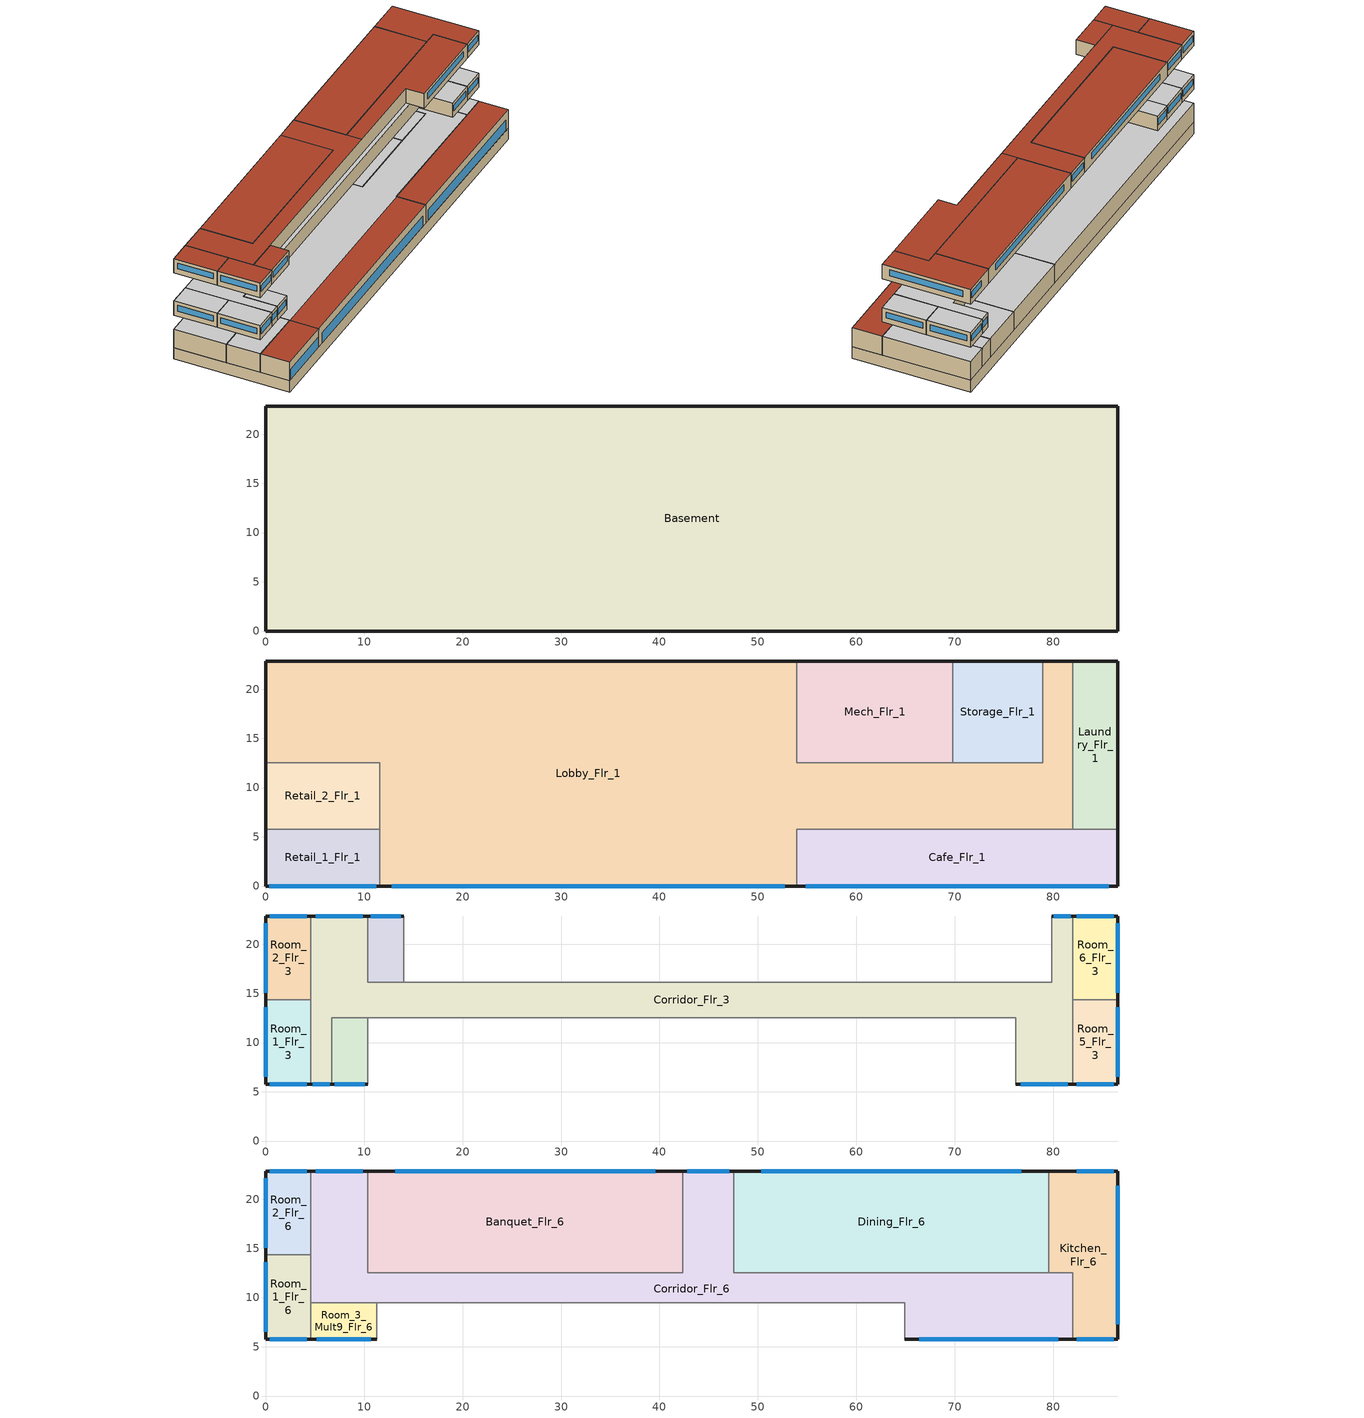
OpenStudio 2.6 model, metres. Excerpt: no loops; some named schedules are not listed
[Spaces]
Basement
 floor ground: 86.56,22.86 86.56,0 0,0 0,22.86 z-2.44
 wall ground: 0,22.86 0,0 86.56,0 86.56,22.86 0,22.86 z-2.44:0
Lobby_Flr_1
 floor to Basement: 53.95,22.86 53.95,0 11.58,0 11.58,12.5 0,12.5 0,22.86 z0; 81.99,22.86 81.99,5.79 53.95,5.79 53.95,12.5 78.94,12.5 78.94,22.86 z0
 wall outside: 53.95,22.86 0,22.86 0,12.5 / 11.58,0 53.95,0 / 81.99,22.86 78.94,22.86 z0:3.96
 wall to Retail_1_Flr_1: 11.58,5.79 11.58,0 z0:3.96
 wall to Laundry_Flr_1: 81.99,5.79 81.99,22.86 z0:3.96
 wall to Storage_Flr_1: 78.94,22.86 78.94,12.5 69.8,12.5 z0:3.96
 wall to Cafe_Flr_1: 53.95,0 53.95,5.79 81.99,5.79 z0:3.96
 wall to Retail_2_Flr_1: 0,12.5 11.58,12.5 11.58,5.79 z0:3.96
 wall to Mech_Flr_1: 69.8,12.5 53.95,12.5 53.95,22.86 z0:3.96
 window: 12.79,0 52.74,0 z0.15:2.29
 ceiling adiabatic (BTAP-Int-Wall): 81.99,5.79 81.99,22.86 78.94,22.86 78.94,12.5 53.95,12.5 53.95,22.86 0,22.86 0,12.5 11.58,12.5 11.58,5.79 z3.96
 roof outside: 53.95,0 53.95,5.79 11.58,5.79 11.58,0 z3.96
Retail_1_Flr_1
 floor to Basement: 11.58,5.79 11.58,0 0,0 0,5.79 z0
 wall outside: 0,5.79 0,0 11.58,0 z0:3.96
 wall to Retail_2_Flr_1: 11.58,5.79 0,5.79 z0:3.96
 window: 0.33,0 11.25,0 z0.15:2.29
 roof outside: 11.58,0 11.58,5.79 0,5.79 0,0 z3.96
Retail_2_Flr_1
 floor to Basement: 11.58,12.5 11.58,5.79 0,5.79 0,12.5 z0
 wall outside: 0,12.5 0,5.79 z0:3.96
 ceiling adiabatic (BTAP-Int-Wall): 11.58,5.79 11.58,12.5 0,12.5 0,5.79 z3.96
Laundry_Flr_1
 floor to Basement: 86.56,22.86 86.56,5.79 81.99,5.79 81.99,22.86 z0
 wall outside: 86.56,5.79 86.56,22.86 81.99,22.86 z0:3.96
 wall to Cafe_Flr_1: 81.99,5.79 86.56,5.79 z0:3.96
 ceiling adiabatic (BTAP-Int-Wall): 86.56,5.79 86.56,22.86 81.99,22.86 81.99,5.79 z3.96
Storage_Flr_1
 floor to Basement: 78.94,22.86 78.94,12.5 69.8,12.5 69.8,22.86 z0
 wall outside: 78.94,22.86 69.8,22.86 z0:3.96
 wall to Mech_Flr_1: 69.8,22.86 69.8,12.5 z0:3.96
 ceiling adiabatic (BTAP-Int-Wall): 78.94,12.5 78.94,22.86 69.8,22.86 69.8,12.5 z3.96
Mech_Flr_1
 floor to Basement: 69.8,22.86 69.8,12.5 53.95,12.5 53.95,22.86 z0
 wall outside: 69.8,22.86 53.95,22.86 z0:3.96
 ceiling adiabatic (BTAP-Int-Wall): 69.8,12.5 69.8,22.86 53.95,22.86 53.95,12.5 z3.96
Cafe_Flr_1
 floor to Basement: 86.56,5.79 86.56,0 53.95,0 53.95,5.79 z0
 wall outside: 53.95,0 86.56,0 86.56,5.79 z0:3.96
 window: 54.88,0 85.63,0 z0.15:2.29
 roof outside: 86.56,0 86.56,5.79 53.95,5.79 53.95,0 z3.96
Room_6_Flr_3
 floor adiabatic (BTAP-Int-Wall): 86.56,22.86 86.56,14.33 81.99,14.33 81.99,22.86 z7.01
 wall outside: 86.56,14.33 86.56,22.86 81.99,22.86 z7.01:10.06
 wall to Corridor_Flr_3: 81.99,22.86 81.99,14.33 z7.01:10.06
 wall to Room_5_Flr_3: 81.99,14.33 86.56,14.33 z7.01:10.06
 window: 86.16,22.86 82.39,22.86 / 86.56,15.07 86.56,22.11 z8.11:9.33
 ceiling adiabatic (BTAP-Int-Wall): 86.56,14.33 86.56,22.86 81.99,22.86 81.99,14.33 z10.06
Room_1_Flr_3
 floor adiabatic (BTAP-Int-Wall): 4.57,14.33 4.57,5.79 0,5.79 0,14.33 z7.01
 wall outside: 0,14.33 0,5.79 4.57,5.79 z7.01:10.06
 wall to Corridor_Flr_3: 4.57,5.79 4.57,14.33 z7.01:10.06
 wall to Room_2_Flr_3: 4.57,14.33 0,14.33 z7.01:10.06
 window: 0,13.58 0,6.54 / 0.4,5.79 4.17,5.79 z8.11:9.33
 ceiling adiabatic (BTAP-Int-Wall): 4.57,5.79 4.57,14.33 0,14.33 0,5.79 z10.06
Corridor_Flr_3
 floor adiabatic (BTAP-Int-Wall): 76.2,16.15 76.2,12.5 10.36,12.5 10.36,16.15 z7.01; 81.99,22.86 81.99,5.79 76.2,5.79 76.2,16.15 79.86,16.15 79.86,22.86 z7.01; 10.36,22.86 10.36,12.5 6.71,12.5 6.71,5.79 4.57,5.79 4.57,22.86 z7.01
 wall outside: 81.99,22.86 79.86,22.86 / 4.57,5.79 6.71,5.79 / 10.36,22.86 4.57,22.86 / 76.2,5.79 81.99,5.79 z7.01:10.06
 wall adiabatic (BTAP-Int-Wall): 79.86,22.86 79.86,16.15 14.02,16.15 10.36,16.15 10.36,22.86 / 6.71,5.79 6.71,12.5 10.36,12.5 76.2,12.5 76.2,5.79 z7.01:10.06
 wall to Room_2_Flr_3: 4.57,22.86 4.57,14.33 z7.01:10.06
 wall to Room_5_Flr_3: 81.99,5.79 81.99,14.33 z7.01:10.06
 window: 81.81,22.86 80.04,22.86 / 9.86,22.86 5.08,22.86 / 76.71,5.79 81.48,5.79 / 4.76,5.79 6.52,5.79 z8.11:9.33
 ceiling adiabatic (BTAP-Int-Wall): 81.99,5.79 81.99,22.86 79.86,22.86 79.86,16.15 76.2,16.15 76.2,5.79 z10.06; 6.71,5.79 6.71,12.5 10.36,12.5 10.36,22.86 4.57,22.86 4.57,5.79 z10.06; 76.2,12.5 76.2,16.15 10.36,16.15 10.36,12.5 z10.06
Room_2_Flr_3
 floor adiabatic (BTAP-Int-Wall): 4.57,22.86 4.57,14.33 0,14.33 0,22.86 z7.01
 wall outside: 4.57,22.86 0,22.86 0,14.33 z7.01:10.06
 window: 0,22.11 0,15.07 / 4.17,22.86 0.4,22.86 z8.11:9.33
 ceiling adiabatic (BTAP-Int-Wall): 4.57,14.33 4.57,22.86 0,22.86 0,14.33 z10.06
Room_4_Mult19_Flr_3
 floor adiabatic (BTAP-Int-Wall): 14.02,22.86 14.02,16.15 10.36,16.15 10.36,22.86 z7.01
 wall outside: 14.02,22.86 10.36,22.86 z7.01:10.06
 wall adiabatic (BTAP-Int-Wall): 10.36,22.86 10.36,16.15 14.02,16.15 14.02,22.86 z7.01:10.06
 window: 13.7,22.86 10.68,22.86 z8.11:9.33
 ceiling adiabatic (BTAP-Int-Wall): 14.02,16.15 14.02,22.86 10.36,22.86 10.36,16.15 z10.06
Room_5_Flr_3
 floor adiabatic (BTAP-Int-Wall): 86.56,14.33 86.56,5.79 81.99,5.79 81.99,14.33 z7.01
 wall outside: 81.99,5.79 86.56,5.79 86.56,14.33 z7.01:10.06
 window: 86.56,6.54 86.56,13.58 / 82.39,5.79 86.16,5.79 z8.11:9.33
 ceiling adiabatic (BTAP-Int-Wall): 86.56,5.79 86.56,14.33 81.99,14.33 81.99,5.79 z10.06
Room_3_Mult19_Flr_3
 floor adiabatic (BTAP-Int-Wall): 10.36,12.5 10.36,5.79 6.71,5.79 6.71,12.5 z7.01
 wall outside: 6.71,5.79 10.36,5.79 z7.01:10.06
 wall adiabatic (BTAP-Int-Wall): 10.36,5.79 10.36,12.5 6.71,12.5 6.71,5.79 z7.01:10.06
 window: 7.03,5.79 10.04,5.79 z8.11:9.33
 ceiling adiabatic (BTAP-Int-Wall): 10.36,5.79 10.36,12.5 6.71,12.5 6.71,5.79 z10.06
Room_2_Flr_6
 floor adiabatic (BTAP-Int-Wall): 4.57,22.86 4.57,14.33 0,14.33 0,22.86 z16.15
 wall outside: 4.57,22.86 0,22.86 0,14.33 z16.15:19.2
 wall to Room_1_Flr_6: 0,14.33 4.57,14.33 z16.15:19.2
 wall to Corridor_Flr_6: 4.57,14.33 4.57,22.86 z16.15:19.2
 window: 0,22.11 0,15.07 / 4.17,22.86 0.4,22.86 z17.26:18.48
 roof outside: 4.57,14.33 4.57,22.86 0,22.86 0,14.33 z19.2
Banquet_Flr_6
 floor adiabatic (BTAP-Int-Wall): 42.37,22.86 42.37,12.5 10.36,12.5 10.36,22.86 z16.15
 wall outside: 42.37,22.86 10.36,22.86 z16.15:19.2
 wall to Corridor_Flr_6: 10.36,22.86 10.36,12.5 42.37,12.5 42.37,22.86 z16.15:19.2
 window: 39.57,22.86 13.16,22.86 z17.26:18.48
 roof outside: 42.37,12.5 42.37,22.86 10.36,22.86 10.36,12.5 z19.2
Corridor_Flr_6
 floor adiabatic (BTAP-Int-Wall): 47.55,22.86 47.55,12.5 81.99,12.5 81.99,5.79 64.92,5.79 64.92,9.45 4.57,9.45 4.57,22.86 10.36,22.86 10.36,12.5 42.37,12.5 42.37,22.86 z16.15
 wall outside: 64.92,5.79 81.99,5.79 / 47.55,22.86 42.37,22.86 / 10.36,22.86 4.57,22.86 z16.15:19.2
 wall to Room_1_Flr_6: 4.57,14.33 4.57,9.45 z16.15:19.2
 wall to Kitchen_Flr_6: 81.99,5.79 81.99,12.5 79.55,12.5 z16.15:19.2
 wall to Dining_Flr_6: 79.55,12.5 47.55,12.5 47.55,22.86 z16.15:19.2
 wall adiabatic (BTAP-Int-Wall): 4.57,9.45 11.28,9.45 64.92,9.45 64.92,5.79 z16.15:19.2
 window: 66.42,5.79 80.5,5.79 / 47.09,22.86 42.82,22.86 / 9.86,22.86 5.08,22.86 z17.26:18.48
 roof outside: 81.99,5.79 81.99,12.5 47.55,12.5 47.55,9.45 64.92,9.45 64.92,5.79 z19.2; 47.55,9.45 47.55,22.86 42.37,22.86 42.37,12.5 10.36,12.5 10.36,22.86 4.57,22.86 4.57,9.45 z19.2
Room_3_Mult9_Flr_6
 floor adiabatic (BTAP-Int-Wall): 11.28,9.45 11.28,5.79 4.57,5.79 4.57,9.45 z16.15
 wall outside: 4.57,5.79 11.28,5.79 z16.15:19.2
 wall adiabatic (BTAP-Int-Wall): 11.28,5.79 11.28,9.45 4.57,9.45 4.57,5.79 z16.15:19.2
 window: 5.16,5.79 10.69,5.79 z17.26:18.48
 roof outside: 11.28,5.79 11.28,9.45 4.57,9.45 4.57,5.79 z19.2
Dining_Flr_6
 floor adiabatic (BTAP-Int-Wall): 79.55,22.86 79.55,12.5 47.55,12.5 47.55,22.86 z16.15
 wall outside: 79.55,22.86 47.55,22.86 z16.15:19.2
 wall to Kitchen_Flr_6: 79.55,12.5 79.55,22.86 z16.15:19.2
 window: 76.75,22.86 50.35,22.86 z17.26:18.48
 roof outside: 79.55,12.5 79.55,22.86 47.55,22.86 47.55,12.5 z19.2
Room_1_Flr_6
 floor adiabatic (BTAP-Int-Wall): 4.57,14.33 4.57,5.79 0,5.79 0,14.33 z16.15
 wall outside: 0,14.33 0,5.79 4.57,5.79 z16.15:19.2
 wall adiabatic (BTAP-Int-Wall): 4.57,5.79 4.57,9.45 z16.15:19.2
 window: 0,13.58 0,6.54 / 0.4,5.79 4.17,5.79 z17.26:18.48
 roof outside: 4.57,5.79 4.57,14.33 0,14.33 0,5.79 z19.2
Kitchen_Flr_6
 floor adiabatic (BTAP-Int-Wall): 86.56,22.86 86.56,5.79 81.99,5.79 81.99,12.5 79.55,12.5 79.55,22.86 z16.15
 wall outside: 81.99,5.79 86.56,5.79 86.56,22.86 79.55,22.86 z16.15:19.2
 window: 86.56,7.29 86.56,21.37 / 82.39,5.79 86.16,5.79 / 86.16,22.86 82.39,22.86 z17.26:18.48
 roof outside: 86.56,5.79 86.56,22.86 79.55,22.86 79.55,12.5 81.99,12.5 81.99,5.79 z19.2
[Site]
Vancouver Intl AP_BC_CAN: Latitude {deg}=49.195; Longitude {deg}=-123.184; Time Zone {hr}=-8; Elevation {m}=4.3; Terrain=City
[Building]
LargeHotel-CAN_BC_Vancouver.Intl.AP.718920_CWEC2016.epw created: 2018-09-18 17:19:42 +0000: North Axis {deg}=0; Default Construction Set=BTAP-Mass at hdd = 2800.0; Standards Number of Stories=7; Standards Number of Above Ground Stories=6; Standards Building Type=LargeHotel
[Site:WaterMainsTemperature]
Calculation Method=Correlation; Annual Average Outdoor Air Temperature {C}=10.4083; Maximum Difference In Monthly Average Outdoor Air Temperatures {deltaC}=14.1
[Site:GroundTemperature:BuildingSurface]
19.527, 19.502, 19.536, 19.598, 20.002, 21.64, 22.225, 22.375, 21.449, 20.121, 19.802, 19.633
[ClimateZones]
Climate Zone Institution Name 2=CEC; Climate Zone Document Name 2=California Climate Zone Descriptions; Climate Zone Document Year 2=1995
[SizingPeriod:DesignDay] Barometric Pressure {Pa}=101273; Sky Clearness=0; Rain Indicator=0; Snow Indicator=0; Day of Month=21; Daylight Saving Time Indicator=0; Humidity Indicating Type=Wetbulb; Dry-Bulb Temperature Range Modifier Type=DefaultMultipliers
Name | Maximum Dry-Bulb Temperature {C} | Daily Dry-Bulb Temperature Range {deltaC} | Humidity Indicating Conditions at Maximum Dry-Bulb | Wind Speed {m/s} | Wind Direction {deg} | Month | Day Type | Solar Model Indicator | ASHRAE Taub | ASHRAE Taud
Vancouver Intl AP Ann Clg .4% Condns DB=>MWB | 25.1 | 7.6 | 18.5 | 3.7 | 300 | 7 | SummerDesignDay | ASHRAETau | 0.359 | 2.485
Vancouver Intl AP Ann Htg 99.6% Condns DB | -6.1 | 0 | -6.1 | 3 | 100 | 12 | WinterDesignDay | ASHRAEClearSky
[Material:NoMass] Roughness=Smooth; Thermal Absorptance=0.9; Solar Absorptance=0.7
Name | Thermal Resistance {m2-K/W} | Visible Absorptance
Typical Carpet Pad; Typical Carpet Pad 1 | 0.21648 | 0.8
Typical Insulation 1 | 4.14482 | 0.7
Typical Insulation 2 | 2.90366 | 0.7
Typical Insulation 3 | 4.40527 | 0.7
Typical Carpet Pad 2 | 1.25503 | 0.8
Typical Carpet Pad 3; Typical Carpet Pad 4 | 1.69459 | 0.8
Typical Insulation 4 | 0.416649 | 0.7
Typical Insulation 5 | 0.416667 | 0.7
[Material]
Name | Roughness | Thickness {m} | Conductivity {W/m-K} | Density {kg/m3} | Specific Heat {J/kg-K} | Thermal Absorptance | Solar Absorptance | Visible Absorptance
G05 25mm wood | MediumSmooth | 0.0254 | 0.15 | 608 | 1630 | 0.9 | 0.5 | 0.5
100mm Normalweight concrete floor 1 | MediumSmooth | 0.1016 | 2.31 | 2322 | 832
G01 13mm gypsum board 1 | Smooth | 0.0127 | 0.16 | 800 | 1090 | 0.9 | 0.7 | 0.5
4 in. Normalweight Concrete Floor 1 | MediumRough | 0.1016 | 2.31 | 2322 | 832 | 0.9 | 0.7 | 0.7
1IN Stucco 1 | Smooth | 0.0253 | 0.6918 | 1858 | 837 | 0.9 | 0.7 | 0.92
8IN CONCRETE HW RefBldg 1 | Rough | 0.2032 | 1.311 | 2240 | 836.8 | 0.9 | 0.7 | 0.7
1/2IN Gypsum 1 | Smooth | 0.0127 | 0.16 | 784.9 | 830 | 0.9 | 0.4 | 0.4
Metal Roof Surface 1; F08 Metal surface 1 | Smooth | 0.0008 | 45.28 | 7824 | 500 | 0.9 | 0.7 | 0.7
6 in. Normalweight Concrete Floor 1; 6 in. Normalweight Concrete Floor 2; 6 in. Normalweight Concrete Floor 3 | MediumRough | 0.1524 | 2.31 | 2322 | 832 | 0.9 | 0.7 | 0.7
[Construction]
BTAP-Int-Partition; BTAP-Int-Door: G05 25mm wood
BTAP-Int-Floor: 100mm Normalweight concrete floor 1, Typical Carpet Pad
BTAP-Int-Wall: G01 13mm gypsum board 1, G01 13mm gypsum board 1
BTAP-Int-Ceiling: Typical Carpet Pad, 100mm Normalweight concrete floor 1
BTAP-Int-Window: SimpleGlazing
BTAP-Ext-Floor-Mass:U-0.227: Typical Insulation 1, 4 in. Normalweight Concrete Floor 1, Typical Carpet Pad 1
BTAP-Ext-Wall-Mass:U-0.315: 1IN Stucco 1, 8IN CONCRETE HW RefBldg 1, Typical Insulation 2, 1/2IN Gypsum 1
BTAP-Ext-Roof-Metal:U-0.227: Metal Roof Surface 1, Typical Insulation 3
BTAP-Grnd-Floor-Mass:U-0.757: 6 in. Normalweight Concrete Floor 1, Typical Carpet Pad 2
BTAP-Grnd-Wall-Mass:U-0.568: 6 in. Normalweight Concrete Floor 2, Typical Carpet Pad 3
BTAP-Grnd-Roof-Mass:U-0.568: 6 in. Normalweight Concrete Floor 3, Typical Carpet Pad 4
BTAP-Ext-FixedWindow:U=0.240 SHGC=0.600; BTAP-Ext-GlassDoors:U=0.240 SHGC=0.600; BTAP-Ext-Skylights:U=0.240 SHGC=0.600; BTAP-Ext-DaylightDomes:U=0.240 SHGC=0.600; BTAP-Ext-DaylightDiffuser:U=0.240 SHGC=0.600: SimpleGlazing:U=0.240 SHGC=0.600
BTAP-Ext-Door:U-2.4: F08 Metal surface 1, Typical Insulation 4
BTAP-Ext-OverHeadDoor:U-2.4: Typical Insulation 5
[DefaultConstructionSet]
BTAP-Mass at hdd = 2800.0: Default Exterior Surface Constructions=BTAP-Mass at hdd = 2800.0; Default Interior Surface Constructions=Default Surface Constructions 2; Default Ground Contact Surface Constructions=BTAP-Mass at hdd = 2800.0 1; Default Exterior SubSurface Constructions=BTAP-Mass at hdd = 2800.0; Default Interior SubSurface Constructions=Default Sub Surface Constructions 2; Interior Partition Construction=BTAP-Int-Partition
[DefaultSurfaceConstructions]
Name | Floor Construction | Wall Construction | Roof Ceiling Construction
Default Surface Constructions 2 | BTAP-Int-Floor | BTAP-Int-Wall | BTAP-Int-Ceiling
BTAP-Mass at hdd = 2800.0 | BTAP-Ext-Floor-Mass:U-0.227 | BTAP-Ext-Wall-Mass:U-0.315 | BTAP-Ext-Roof-Metal:U-0.227
BTAP-Mass at hdd = 2800.0 1 | BTAP-Grnd-Floor-Mass:U-0.757 | BTAP-Grnd-Wall-Mass:U-0.568 | BTAP-Grnd-Roof-Mass:U-0.568
[DefaultSubSurfaceConstructions]
Name | Fixed Window Construction | Operable Window Construction | Door Construction | Glass Door Construction | Overhead Door Construction | Skylight Construction | Tubular Daylight Dome Construction | Tubular Daylight Diffuser Construction
Default Sub Surface Constructions 2 | BTAP-Int-Window | BTAP-Int-Window | BTAP-Int-Door
BTAP-Mass at hdd = 2800.0 | BTAP-Ext-FixedWindow:U=0.240 SHGC=0.600 | BTAP-Ext-FixedWindow:U=0.240 SHGC=0.600 | BTAP-Ext-Door:U-2.4 | BTAP-Ext-GlassDoors:U=0.240 SHGC=0.600 | BTAP-Ext-OverHeadDoor:U-2.4 | BTAP-Ext-Skylights:U=0.240 SHGC=0.600 | BTAP-Ext-DaylightDomes:U=0.240 SHGC=0.600 | BTAP-Ext-DaylightDiffuser:U=0.240 SHGC=0.600
[WindowMaterial:SimpleGlazingSystem] Solar Heat Gain Coefficient=0.6; Visible Transmittance=0.21
Name | U-Factor {W/m2-K}
SimpleGlazing | 2.2
SimpleGlazing:U=0.240 SHGC=0.600 | 2.4
[Space] Part of Total Floor Area=Yes
Name | Space Type | Building Story | Thermal Zone
Room_2_Flr_6 | Space Function Guest room | Building Story 4 | Sp-Room_2_Flr_6 Sys-1 Flr-4 Sch-F HPlcmt-west ZN
Corridor_Flr_3 | Space Function Corridor/Transition area - hospital-sch-E | Building Story 3 | Sp-Corridor_Flr_3 Sys-1 Flr-3 Sch-E HPlcmt-south ZN
Banquet_Flr_6 | Space Function Dining area - other | Building Story 4 | Sp-Banquet_Flr_6 Sys-3 Flr-4 Sch-B HPlcmt-north ZN
Laundry_Flr_1 | Space Function Laundry/Washing area | Building Story 2 | Sp-Laundry_Flr_1 Sys-6 Flr-2 Sch-C HPlcmt-east ZN
Lobby_Flr_1 | Space Function Lobby - hotel | Building Story 2 | Sp-Lobby_Flr_1 Sys-6 Flr-2 Sch-H HPlcmt-north ZN
Kitchen_Flr_6 | Space Function Food preparation area | Building Story 4 | Sp-Kitchen_Flr_6 Sys-3 Flr-4 Sch-B HPlcmt-east ZN
Retail_1_Flr_1 | Space Function Sales area | Building Story 2 | Sp-Retail_1_Flr_1 Sys-6 Flr-2 Sch-C HPlcmt-south ZN
Room_1_Flr_3 | Space Function Guest room | Building Story 3 | Sp-Room_1_Flr_3 Sys-1 Flr-3 Sch-F HPlcmt-west ZN
Basement | Space Function Storage room <= 5 m2 <= 100 m2-sch-E | Building Story 1 | Sp-Basement Sys-4 Flr-1 Sch-E HPlcmt-north ZN
Corridor_Flr_6 | Space Function Corridor/Transition area - hospital-sch-E | Building Story 4 | Sp-Corridor_Flr_6 Sys-3 Flr-4 Sch-E HPlcmt-south ZN
Room_6_Flr_3 | Space Function Guest room | Building Story 3 | Sp-Room_6_Flr_3 Sys-1 Flr-3 Sch-F HPlcmt-east ZN
Room_5_Flr_3 | Space Function Guest room | Building Story 3 | Sp-Room_5_Flr_3 Sys-1 Flr-3 Sch-F HPlcmt-east ZN
Room_4_Mult19_Flr_3 | Space Function Guest room | Building Story 3 | Sp-Room_4_Mult19_Flr_3 Sys-1 Flr-3 Sch-F HPlcmt-north ZN
Room_3_Mult9_Flr_6 | Space Function Guest room | Building Story 4 | Sp-Room_3_Mult9_Flr_6 Sys-1 Flr-4 Sch-F HPlcmt-south ZN
Dining_Flr_6 | Space Function Dining area - other | Building Story 4 | Sp-Dining_Flr_6 Sys-3 Flr-4 Sch-B HPlcmt-north ZN
Cafe_Flr_1 | Space Function Retail facility mall concourse | Building Story 2 | Sp-Cafe_Flr_1 Sys-6 Flr-2 Sch-C HPlcmt-south ZN
Mech_Flr_1 | Space Function Electrical/Mechanical room-sch-E | Building Story 2 | Sp-Mech_Flr_1 Sys-6 Flr-2 Sch-E HPlcmt-north ZN
Retail_2_Flr_1 | Space Function Sales area | Building Story 2 | Sp-Retail_2_Flr_1 Sys-6 Flr-2 Sch-C HPlcmt-west ZN
Storage_Flr_1 | Space Function Storage room <= 5 m2 <= 100 m2-sch-E | Building Story 2 | Sp-Storage_Flr_1 Sys-4 Flr-2 Sch-E HPlcmt-north ZN
Room_1_Flr_6 | Space Function Guest room | Building Story 4 | Sp-Room_1_Flr_6 Sys-1 Flr-4 Sch-F HPlcmt-west ZN
Room_2_Flr_3 | Space Function Guest room | Building Story 3 | Sp-Room_2_Flr_3 Sys-1 Flr-3 Sch-F HPlcmt-west ZN
Room_3_Mult19_Flr_3 | Space Function Guest room | Building Story 3 | Sp-Room_3_Mult19_Flr_3 Sys-1 Flr-3 Sch-F HPlcmt-south ZN
[BuildingStory]
Name | Nominal Z Coordinate {m}
Building Story 1 | -2.439
Building Story 2 | 0
Building Story 3 | 7.008
Building Story 4 | 16.152
[SpaceType] Standards Building Type=Space Function
Name | Default Schedule Set | Design Specification Outdoor Air Object | Standards Space Type
Space Function Dining area - other | Space Function Dining area - other Schedule Set | Space Function Dining area - other Ventilation | Dining area - other
Space Function Storage room <= 5 m2 <= 100 m2-sch-E | Space Function Storage room <= 5 m2 <= 100 m2-sch-E Schedule Set | Space Function Storage room <= 5 m2 <= 100 m2-sch-E Ventilation | Storage room <= 5 m2 <= 100 m2-sch-E
Space Function Retail facility mall concourse | Space Function Retail facility mall concourse Schedule Set | Space Function Retail facility mall concourse Ventilation | Retail facility mall concourse
Space Function Corridor/Transition area - hospital-sch-E | Space Function Corridor/Transition area - hospital-sch-E Schedule Set | Space Function Corridor/Transition area - hospital-sch-E Ventilation | Corridor/Transition area - hospital-sch-E
Space Function Food preparation area | Space Function Food preparation area Schedule Set | Space Function Food preparation area Ventilation | Food preparation area
Space Function Laundry/Washing area | Space Function Laundry/Washing area Schedule Set | Space Function Laundry/Washing area Ventilation | Laundry/Washing area
Space Function Lobby - hotel | Space Function Lobby - hotel Schedule Set | Space Function Lobby - hotel Ventilation | Lobby - hotel
Space Function Electrical/Mechanical room-sch-E | Space Function Electrical/Mechanical room-sch-E Schedule Set | Space Function Electrical/Mechanical room-sch-E Ventilation | Electrical/Mechanical room-sch-E
Space Function Sales area | Space Function Sales area Schedule Set | Space Function Sales area Ventilation | Sales area
Space Function Guest room | Space Function Guest room Schedule Set | Space Function Guest room Ventilation | Guest room
[People:Definition] Number of People Calculation Method=People/Area; Fraction Radiant=0.3
Name | People per Space Floor Area {person/m2}
Space Function Corridor/Transition area - hospital-sch-E People Definition; Space Function Storage room <= 5 m2 <= 100 m2-sch-E People Definition | 0.0100036
Space Function Dining area - other People Definition; Space Function Lobby - hotel People Definition | 0.100036
Space Function Electrical/Mechanical room-sch-E People Definition | 0.00500182
Space Function Food preparation area People Definition; Space Function Laundry/Washing area People Definition; Space Function Retail facility mall concourse People Definition | 0.0500182
Space Function Guest room People Definition | 0.0400145
Space Function Sales area People Definition | 0.0333454
[People] Work Efficiency Schedule=Work Efficiency Schedule; Clothing Insulation Schedule=Clothing Schedule; Air Velocity Schedule=Air Velocity Schedule; Multiplier=1
Name | People Definition | Space or SpaceType
Space Function Corridor/Transition area - hospital-sch-E People | Space Function Corridor/Transition area - hospital-sch-E People Definition | Space Function Corridor/Transition area - hospital-sch-E
Space Function Dining area - other People | Space Function Dining area - other People Definition | Space Function Dining area - other
Space Function Electrical/Mechanical room-sch-E People | Space Function Electrical/Mechanical room-sch-E People Definition | Space Function Electrical/Mechanical room-sch-E
Space Function Food preparation area People | Space Function Food preparation area People Definition | Space Function Food preparation area
Space Function Guest room People | Space Function Guest room People Definition | Space Function Guest room
Space Function Laundry/Washing area People | Space Function Laundry/Washing area People Definition | Space Function Laundry/Washing area
Space Function Lobby - hotel People | Space Function Lobby - hotel People Definition | Space Function Lobby - hotel
Space Function Retail facility mall concourse People | Space Function Retail facility mall concourse People Definition | Space Function Retail facility mall concourse
Space Function Sales area People | Space Function Sales area People Definition | Space Function Sales area
Space Function Storage room <= 5 m2 <= 100 m2-sch-E People | Space Function Storage room <= 5 m2 <= 100 m2-sch-E People Definition | Space Function Storage room <= 5 m2 <= 100 m2-sch-E
[Lights:Definition] Design Level Calculation Method=Watts/Area; Fraction Radiant=0.5; Fraction Visible=0.2
Name | Watts per Space Floor Area {W/m2}
Space Function Corridor/Transition area - hospital-sch-E Lights Definition | 10.7039
Space Function Dining area - other Lights Definition | 7.00254
Space Function Electrical/Mechanical room-sch-E Lights Definition | 4.60167
Space Function Food preparation area Lights Definition | 13.1048
Space Function Guest room Lights Definition | 5.10185
Space Function Laundry/Washing area Lights Definition | 6.50236
Space Function Lobby - hotel Lights Definition | 11.5042
Space Function Retail facility mall concourse Lights Definition | 11.9043
Space Function Sales area Lights Definition | 15.5056
Space Function Storage room <= 5 m2 <= 100 m2-sch-E Lights Definition | 6.80247
[Lights] Fraction Replaceable=1
Name | Lights Definition | Space or SpaceType
Space Function Corridor/Transition area - hospital-sch-E Lights | Space Function Corridor/Transition area - hospital-sch-E Lights Definition | Space Function Corridor/Transition area - hospital-sch-E
Space Function Dining area - other Lights | Space Function Dining area - other Lights Definition | Space Function Dining area - other
Space Function Electrical/Mechanical room-sch-E Lights | Space Function Electrical/Mechanical room-sch-E Lights Definition | Space Function Electrical/Mechanical room-sch-E
Space Function Food preparation area Lights | Space Function Food preparation area Lights Definition | Space Function Food preparation area
Space Function Guest room Lights | Space Function Guest room Lights Definition | Space Function Guest room
Space Function Laundry/Washing area Lights | Space Function Laundry/Washing area Lights Definition | Space Function Laundry/Washing area
Space Function Lobby - hotel Lights | Space Function Lobby - hotel Lights Definition | Space Function Lobby - hotel
Space Function Retail facility mall concourse Lights | Space Function Retail facility mall concourse Lights Definition | Space Function Retail facility mall concourse
Space Function Sales area Lights | Space Function Sales area Lights Definition | Space Function Sales area
Space Function Storage room <= 5 m2 <= 100 m2-sch-E Lights | Space Function Storage room <= 5 m2 <= 100 m2-sch-E Lights Definition | Space Function Storage room <= 5 m2 <= 100 m2-sch-E
[DesignSpecification:OutdoorAir] Outdoor Air Method=Sum
Name | Outdoor Air Flow per Floor Area {m3/s-m2}
Space Function Corridor/Transition area - hospital-sch-E Ventilation; Space Function Electrical/Mechanical room-sch-E Ventilation | 0.0003048
Space Function Dining area - other Ventilation | 0.0035814
Space Function Food preparation area Ventilation | 0.0013716
Space Function Guest room Ventilation | 0.0005588
Space Function Laundry/Washing area Ventilation | 0.00084836
Space Function Lobby - hotel Ventilation | 0.00143764
Space Function Retail facility mall concourse Ventilation | 0.0018288
Space Function Sales area Ventilation | 0.0011684
Space Function Storage room <= 5 m2 <= 100 m2-sch-E Ventilation | 0.0003556
[DefaultScheduleSet] People Activity Level Schedule=NECB-Activity; Infiltration Schedule=Always On
Name | Number of People Schedule | Lighting Schedule | Electric Equipment Schedule
Space Function Corridor/Transition area - hospital-sch-E Schedule Set | NECB-E-Occupancy | NECB-E-Occupancy-NECB-E-Lighting-0.0-0.0-0.67-Light Ruleset | NECB-E-Electric-Equipment
Space Function Dining area - other Schedule Set | NECB-B-Occupancy | NECB-B-Lighting | NECB-B-Electric-Equipment
Space Function Electrical/Mechanical room-sch-E Schedule Set; Space Function Storage room <= 5 m2 <= 100 m2-sch-E Schedule Set | NECB-E-Occupancy | NECB-E-Lighting | NECB-E-Electric-Equipment
Space Function Food preparation area Schedule Set | NECB-B-Occupancy | NECB-B-Occupancy-NECB-B-Lighting-0.0-0.0-0.67-Light Ruleset | NECB-B-Electric-Equipment
Space Function Guest room Schedule Set | NECB-F-Occupancy | NECB-F-Lighting | NECB-F-Electric-Equipment
Space Function Laundry/Washing area Schedule Set | NECB-C-Occupancy | NECB-C-Lighting | NECB-C-Electric-Equipment
Space Function Lobby - hotel Schedule Set | NECB-H-Occupancy | NECB-H-Occupancy-NECB-H-Lighting-0.0-0.0-0.67-Light Ruleset | NECB-H-Electric-Equipment
Space Function Retail facility mall concourse Schedule Set; Space Function Sales area Schedule Set | NECB-C-Occupancy | NECB-C-Occupancy-NECB-C-Lighting-0.0-0.0-0.67-Light Ruleset | NECB-C-Electric-Equipment
[ThermostatSetpoint:DualSetpoint]
Name | Heating Setpoint Temperature Schedule | Cooling Setpoint Temperature Schedule
Space Function Corridor/Transition area - hospital-sch-E Thermostat 3; Space Function Corridor/Transition area - hospital-sch-E Thermostat 4; Space Function Storage room <= 5 m2 <= 100 m2-sch-E Thermostat 3; Space Function Storage room <= 5 m2 <= 100 m2-sch-E Thermostat 4; Space Function Electrical/Mechanical room-sch-E Thermostat 2 | NECB-E-Thermostat Setpoint-Heating | NECB-E-Thermostat Setpoint-Cooling
Space Function Guest room Thermostat 10; Space Function Guest room Thermostat 11; Space Function Guest room Thermostat 12; Space Function Guest room Thermostat 13; Space Function Guest room Thermostat 14; Space Function Guest room Thermostat 15; Space Function Guest room Thermostat 16; Space Function Guest room Thermostat 17; Space Function Guest room Thermostat 18 | NECB-F-Thermostat Setpoint-Heating | NECB-F-Thermostat Setpoint-Cooling
Space Function Dining area - other Thermostat 3; Space Function Dining area - other Thermostat 4; Space Function Food preparation area Thermostat 2 | NECB-B-Thermostat Setpoint-Heating | NECB-B-Thermostat Setpoint-Cooling
Space Function Laundry/Washing area Thermostat 2; Space Function Sales area Thermostat 3; Space Function Retail facility mall concourse Thermostat 2; Space Function Sales area Thermostat 4 | NECB-C-Thermostat Setpoint-Heating | NECB-C-Thermostat Setpoint-Cooling
Space Function Lobby - hotel Thermostat 2 | NECB-H-Thermostat Setpoint-Heating | NECB-H-Thermostat Setpoint-Cooling
[ElectricEquipment:Definition] Design Level Calculation Method=Watts/Area; Fraction Radiant=0.5
Name | Watts per Space Floor Area {W/m2}
Space Function Dining area - other Elec Equip Definition; Space Function Electrical/Mechanical room-sch-E Elec Equip Definition; Space Function Retail facility mall concourse Elec Equip Definition | 1.00036
Space Function Food preparation area Elec Equip Definition | 10.0036
Space Function Guest room Elec Equip Definition; Space Function Lobby - hotel Elec Equip Definition; Space Function Sales area Elec Equip Definition | 2.50091
Space Function Laundry/Washing area Elec Equip Definition | 20.0073
[ElectricEquipment]
Name | Electric Equipment Definition | Space or SpaceType
Space Function Dining area - other Elec Equip | Space Function Dining area - other Elec Equip Definition | Space Function Dining area - other
Space Function Electrical/Mechanical room-sch-E Elec Equip | Space Function Electrical/Mechanical room-sch-E Elec Equip Definition | Space Function Electrical/Mechanical room-sch-E
Space Function Food preparation area Elec Equip | Space Function Food preparation area Elec Equip Definition | Space Function Food preparation area
Space Function Guest room Elec Equip | Space Function Guest room Elec Equip Definition | Space Function Guest room
Space Function Laundry/Washing area Elec Equip | Space Function Laundry/Washing area Elec Equip Definition | Space Function Laundry/Washing area
Space Function Lobby - hotel Elec Equip | Space Function Lobby - hotel Elec Equip Definition | Space Function Lobby - hotel
Space Function Retail facility mall concourse Elec Equip | Space Function Retail facility mall concourse Elec Equip Definition | Space Function Retail facility mall concourse
Space Function Sales area Elec Equip | Space Function Sales area Elec Equip Definition | Space Function Sales area
[SpaceInfiltration:DesignFlowRate] Schedule=Always On Discrete; Design Flow Rate Calculation Method=Flow/ExteriorArea; Flow per Exterior Surface Area {m3/s-m2}=0.00025; Constant Term Coefficient=0; Temperature Term Coefficient=0; Velocity Term Coefficient=0.224; Velocity Squared Term Coefficient=0
Name | Space or SpaceType
Banquet_Flr_6 Infiltration | Banquet_Flr_6
Cafe_Flr_1 Infiltration | Cafe_Flr_1
Corridor_Flr_3 Infiltration | Corridor_Flr_3
Corridor_Flr_6 Infiltration | Corridor_Flr_6
Dining_Flr_6 Infiltration | Dining_Flr_6
Kitchen_Flr_6 Infiltration | Kitchen_Flr_6
Laundry_Flr_1 Infiltration | Laundry_Flr_1
Lobby_Flr_1 Infiltration | Lobby_Flr_1
Mech_Flr_1 Infiltration | Mech_Flr_1
Retail_1_Flr_1 Infiltration | Retail_1_Flr_1
Retail_2_Flr_1 Infiltration | Retail_2_Flr_1
Room_1_Flr_3 Infiltration | Room_1_Flr_3
Room_1_Flr_6 Infiltration | Room_1_Flr_6
Room_2_Flr_3 Infiltration | Room_2_Flr_3
Room_2_Flr_6 Infiltration | Room_2_Flr_6
Room_3_Mult19_Flr_3 Infiltration | Room_3_Mult19_Flr_3
Room_3_Mult9_Flr_6 Infiltration | Room_3_Mult9_Flr_6
Room_4_Mult19_Flr_3 Infiltration | Room_4_Mult19_Flr_3
Room_5_Flr_3 Infiltration | Room_5_Flr_3
Room_6_Flr_3 Infiltration | Room_6_Flr_3
Storage_Flr_1 Infiltration | Storage_Flr_1
[ThermalZone] Use Ideal Air Loads=No
Name | Multiplier | Thermostat
Sp-Corridor_Flr_3 Sys-1 Flr-3 Sch-E HPlcmt-south ZN | 4 | Space Function Corridor/Transition area - hospital-sch-E Thermostat 3
Sp-Room_4_Mult19_Flr_3 Sys-1 Flr-3 Sch-F HPlcmt-north ZN | 76 | Space Function Guest room Thermostat 10
Sp-Room_5_Flr_3 Sys-1 Flr-3 Sch-F HPlcmt-east ZN | 4 | Space Function Guest room Thermostat 11
Sp-Room_6_Flr_3 Sys-1 Flr-3 Sch-F HPlcmt-east ZN | 4 | Space Function Guest room Thermostat 12
Sp-Room_1_Flr_3 Sys-1 Flr-3 Sch-F HPlcmt-west ZN | 4 | Space Function Guest room Thermostat 13
Sp-Room_2_Flr_3 Sys-1 Flr-3 Sch-F HPlcmt-west ZN | 4 | Space Function Guest room Thermostat 14
Sp-Room_3_Mult19_Flr_3 Sys-1 Flr-3 Sch-F HPlcmt-south ZN | 76 | Space Function Guest room Thermostat 15
Sp-Room_1_Flr_6 Sys-1 Flr-4 Sch-F HPlcmt-west ZN |  | Space Function Guest room Thermostat 16
Sp-Room_2_Flr_6 Sys-1 Flr-4 Sch-F HPlcmt-west ZN |  | Space Function Guest room Thermostat 17
Sp-Room_3_Mult9_Flr_6 Sys-1 Flr-4 Sch-F HPlcmt-south ZN | 9 | Space Function Guest room Thermostat 18
Sp-Banquet_Flr_6 Sys-3 Flr-4 Sch-B HPlcmt-north ZN |  | Space Function Dining area - other Thermostat 3
Sp-Dining_Flr_6 Sys-3 Flr-4 Sch-B HPlcmt-north ZN |  | Space Function Dining area - other Thermostat 4
Sp-Kitchen_Flr_6 Sys-3 Flr-4 Sch-B HPlcmt-east ZN |  | Space Function Food preparation area Thermostat 2
Sp-Corridor_Flr_6 Sys-3 Flr-4 Sch-E HPlcmt-south ZN |  | Space Function Corridor/Transition area - hospital-sch-E Thermostat 4
Sp-Basement Sys-4 Flr-1 Sch-E HPlcmt-north ZN |  | Space Function Storage room <= 5 m2 <= 100 m2-sch-E Thermostat 3
Sp-Storage_Flr_1 Sys-4 Flr-2 Sch-E HPlcmt-north ZN |  | Space Function Storage room <= 5 m2 <= 100 m2-sch-E Thermostat 4
Sp-Mech_Flr_1 Sys-6 Flr-2 Sch-E HPlcmt-north ZN |  | Space Function Electrical/Mechanical room-sch-E Thermostat 2
Sp-Laundry_Flr_1 Sys-6 Flr-2 Sch-C HPlcmt-east ZN |  | Space Function Laundry/Washing area Thermostat 2
Sp-Retail_2_Flr_1 Sys-6 Flr-2 Sch-C HPlcmt-west ZN |  | Space Function Sales area Thermostat 3
Sp-Cafe_Flr_1 Sys-6 Flr-2 Sch-C HPlcmt-south ZN |  | Space Function Retail facility mall concourse Thermostat 2
Sp-Retail_1_Flr_1 Sys-6 Flr-2 Sch-C HPlcmt-south ZN |  | Space Function Sales area Thermostat 4
Sp-Lobby_Flr_1 Sys-6 Flr-2 Sch-H HPlcmt-north ZN |  | Space Function Lobby - hotel Thermostat 2
[Schedule:Ruleset]
Clothing Schedule: Default Day Schedule=Clothing Schedule Default Winter Clothes
Air Velocity Schedule: Default Day Schedule=Air Velocity Schedule Default
Work Efficiency Schedule: Default Day Schedule=Work Efficiency Schedule Default
NECB-E-Occupancy: Default Day Schedule=NECB-E-Occupancy Default
NECB-Activity: Default Day Schedule=NECB-Activity Default; Summer Design Day Schedule=NECB-Activity Summer Design Day; Winter Design Day Schedule=NECB-Activity Winter Design Day
NECB-E-Occupancy-NECB-E-Lighting-0.0-0.0-0.67-Light Ruleset: Default Day Schedule=NECB-E-Occupancy-NECB-E-Lighting-0.0-0.0-0.67-Light Default
NECB-E-Electric-Equipment: Default Day Schedule=NECB-E-Electric-Equipment Default
Always On: Default Day Schedule=Always On Default
NECB-E-Thermostat Setpoint-Heating: Default Day Schedule=NECB-E-Thermostat Setpoint-Heating Default
NECB-E-Thermostat Setpoint-Cooling: Default Day Schedule=NECB-E-Thermostat Setpoint-Cooling Default
NECB-B-Occupancy: Default Day Schedule=NECB-B-Occupancy Default
NECB-B-Lighting: Default Day Schedule=NECB-B-Lighting Default
NECB-B-Electric-Equipment: Default Day Schedule=NECB-B-Electric-Equipment Default
NECB-B-Thermostat Setpoint-Heating: Default Day Schedule=NECB-B-Thermostat Setpoint-Heating Default
NECB-B-Thermostat Setpoint-Cooling: Default Day Schedule=NECB-B-Thermostat Setpoint-Cooling Default
NECB-E-Lighting: Default Day Schedule=NECB-E-Lighting Default
NECB-B-Occupancy-NECB-B-Lighting-0.0-0.0-0.67-Light Ruleset: Default Day Schedule=NECB-B-Occupancy-NECB-B-Lighting-0.0-0.0-0.67-Light Default
NECB-F-Occupancy: Default Day Schedule=NECB-F-Occupancy Default
NECB-F-Lighting: Default Day Schedule=NECB-F-Lighting Default
NECB-F-Electric-Equipment: Default Day Schedule=NECB-F-Electric-Equipment Default
NECB-F-Thermostat Setpoint-Heating: Default Day Schedule=NECB-F-Thermostat Setpoint-Heating Default
NECB-F-Thermostat Setpoint-Cooling: Default Day Schedule=NECB-F-Thermostat Setpoint-Cooling Default
NECB-C-Occupancy: Default Day Schedule=NECB-C-Occupancy Default
NECB-C-Lighting: Default Day Schedule=NECB-C-Lighting Default
NECB-C-Electric-Equipment: Default Day Schedule=NECB-C-Electric-Equipment Default
NECB-C-Thermostat Setpoint-Heating: Default Day Schedule=NECB-C-Thermostat Setpoint-Heating Default
NECB-C-Thermostat Setpoint-Cooling: Default Day Schedule=NECB-C-Thermostat Setpoint-Cooling Default
NECB-H-Occupancy: Default Day Schedule=NECB-H-Occupancy Default
NECB-H-Occupancy-NECB-H-Lighting-0.0-0.0-0.67-Light Ruleset: Default Day Schedule=NECB-H-Occupancy-NECB-H-Lighting-0.0-0.0-0.67-Light Default
NECB-H-Electric-Equipment: Default Day Schedule=NECB-H-Electric-Equipment Default
NECB-H-Thermostat Setpoint-Heating: Default Day Schedule=NECB-H-Thermostat Setpoint-Heating Default
NECB-H-Thermostat Setpoint-Cooling: Default Day Schedule=NECB-H-Thermostat Setpoint-Cooling Default
NECB-C-Occupancy-NECB-C-Lighting-0.0-0.0-0.67-Light Ruleset: Default Day Schedule=NECB-C-Occupancy-NECB-C-Lighting-0.0-0.0-0.67-Light Default
[Schedule:Day]
Clothing Schedule Default Winter Clothes; Always On Default: 24, 0, 1
Air Velocity Schedule Default: 24, 0, 0.2
Work Efficiency Schedule Default: 24, 0, 0
NECB-E-Occupancy Default: 8, 0, 0, 9, 0, 0.2, 10, 0, 0.7, 14, 0, 0.9, 15, 0, 0.5, 16, 0, 0.9, 18, 0, 0.8, 19, 0, 0.2, 24, 0, 0
NECB-Activity Default; NECB-Activity Winter Design Day; NECB-Activity Summer Design Day: 24, 0, 130
NECB-E-Occupancy-NECB-E-Lighting-0.0-0.0-0.67-Light Default; NECB-E-Electric-Equipment Default: 8, 0, 0.05, 9, 0, 0.4, 10, 0, 0.7, 18, 0, 0.9, 19, 0, 0.4, 24, 0, 0.05
NECB-E-Thermostat Setpoint-Heating Default: 7, 0, 18, 8, 0, 20, 19, 0, 22, 24, 0, 18
NECB-E-Thermostat Setpoint-Cooling Default: 7, 0, 35, 19, 0, 24, 24, 0, 35
NECB-B-Occupancy Default: 1, 0, 0.3, 2, 0, 0.1, 9, 0, 0, 10, 0, 0.1, 11, 0, 0.2, 12, 0, 0.5, 13, 0, 0.9, 14, 0, 0.8, 15, 0, 0.5, 17, 0, 0.2, 18, 0, 0.3, 19, 0, 0.6, 22, 0, 0.9, 23, 0, 0.6, 24, 0, 0.4
NECB-B-Lighting Default; NECB-B-Electric-Equipment Default: 1, 0, 0.9, 2, 0, 0.5, 9, 0, 0.1, 10, 0, 0.5, 11, 0, 0.7, 24, 0, 0.9
NECB-B-Thermostat Setpoint-Heating Default: 2, 0, 22, 8, 0, 18, 9, 0, 20, 24, 0, 22
NECB-B-Thermostat Setpoint-Cooling Default: 1, 0, 24, 8, 0, 35, 24, 0, 24
NECB-F-Occupancy Default: 7, 0, 0.63, 8, 0, 0.49, 10, 0, 0.28, 16, 0, 0.14, 17, 0, 0.21, 20, 0, 0.35, 22, 0, 0.49, 23, 0, 0.56, 24, 0, 0.63
NECB-F-Lighting Default; NECB-F-Electric-Equipment Default: 1, 0, 0.21, 3, 0, 0.14, 6, 0, 0.07, 7, 0, 0.14, 8, 0, 0.28, 9, 0, 0.35, 11, 0, 0.28, 12, 0, 0.21, 19, 0, 0.14, 20, 0, 0.42, 21, 0, 0.56, 22, 0, 0.63, 23, 0, 0.56, 24, 0, 0.42
NECB-F-Thermostat Setpoint-Heating Default; NECB-H-Thermostat Setpoint-Heating Default: 1, 0, 22, 7, 0, 18, 8, 0, 20, 24, 0, 22
NECB-F-Thermostat Setpoint-Cooling Default; NECB-H-Thermostat Setpoint-Cooling Default: 24, 0, 24
NECB-C-Occupancy Default: 8, 0, 0, 9, 0, 0.1, 10, 0, 0.2, 12, 0, 0.5, 16, 0, 0.7, 17, 0, 0.8, 18, 0, 0.7, 19, 0, 0.5, 21, 0, 0.3, 24, 0, 0
NECB-C-Thermostat Setpoint-Heating Default: 7, 0, 18, 8, 0, 20, 21, 0, 22, 24, 0, 18
NECB-C-Thermostat Setpoint-Cooling Default: 7, 0, 35, 21, 0, 24, 24, 0, 35
[Schedule:Rule] Date Specification Type=DateRange; Start Day=1
Name | Schedule Ruleset | Rule Order | Day Schedule | Start Month | End Month | End Day | Apply Monday | Apply Tuesday | Apply Wednesday | Apply Thursday | Apply Friday | Apply Saturday | Apply Sunday
Schedule Rule 1 | Clothing Schedule | 0 | Clothing Schedule Summer Clothes | 5 | 9 | 30
Schedule Rule 2 | NECB-E-Occupancy | 2 | NECB-E-Occupancy Default|Wkdy Day | 1 | 12 | 31 | Yes | Yes | Yes | Yes | Yes
Schedule Rule 3 | NECB-E-Occupancy | 1 | NECB-E-Occupancy Sat Day | 1 | 12 | 31 |  |  |  |  |  | Yes
Schedule Rule 4 | NECB-E-Occupancy | 0 | NECB-E-Occupancy Sun|Hol Day | 1 | 12 | 31 |  |  |  |  |  |  | Yes
Schedule Rule 5 | NECB-E-Occupancy-NECB-E-Lighting-0.0-0.0-0.67-Light Ruleset | 2 | NECB-E-Occupancy-NECB-E-Lighting-0.0-0.0-0.67-Default|Wkdy-Light Day | 1 | 12 | 31 | Yes | Yes | Yes | Yes | Yes
Schedule Rule 6 | NECB-E-Occupancy-NECB-E-Lighting-0.0-0.0-0.67-Light Ruleset | 1 | NECB-E-Occupancy-NECB-E-Lighting-0.0-0.0-0.67-Sat-Light Day | 1 | 12 | 31 |  |  |  |  |  | Yes
Schedule Rule 7 | NECB-E-Occupancy-NECB-E-Lighting-0.0-0.0-0.67-Light Ruleset | 0 | NECB-E-Occupancy-NECB-E-Lighting-0.0-0.0-0.67-Sun|Hol-Light Day | 1 | 12 | 31 |  |  |  |  |  |  | Yes
Schedule Rule 8 | NECB-E-Electric-Equipment | 2 | NECB-E-Electric-Equipment Default|Wkdy Day | 1 | 12 | 31 | Yes | Yes | Yes | Yes | Yes
Schedule Rule 9 | NECB-E-Electric-Equipment | 1 | NECB-E-Electric-Equipment Sat Day | 1 | 12 | 31 |  |  |  |  |  | Yes
Schedule Rule 10 | NECB-E-Electric-Equipment | 0 | NECB-E-Electric-Equipment Sun|Hol Day | 1 | 12 | 31 |  |  |  |  |  |  | Yes
Schedule Rule 11 | NECB-E-Thermostat Setpoint-Heating | 2 | NECB-E-Thermostat Setpoint-Heating Default|Wkdy Day | 1 | 12 | 31 | Yes | Yes | Yes | Yes | Yes
Schedule Rule 12 | NECB-E-Thermostat Setpoint-Heating | 1 | NECB-E-Thermostat Setpoint-Heating Sat Day | 1 | 12 | 31 |  |  |  |  |  | Yes
Schedule Rule 13 | NECB-E-Thermostat Setpoint-Heating | 0 | NECB-E-Thermostat Setpoint-Heating Sun|Hol Day | 1 | 12 | 31 |  |  |  |  |  |  | Yes
Schedule Rule 14 | NECB-E-Thermostat Setpoint-Cooling | 2 | NECB-E-Thermostat Setpoint-Cooling Default|Wkdy Day | 1 | 12 | 31 | Yes | Yes | Yes | Yes | Yes
Schedule Rule 15 | NECB-E-Thermostat Setpoint-Cooling | 1 | NECB-E-Thermostat Setpoint-Cooling Sat Day | 1 | 12 | 31 |  |  |  |  |  | Yes
Schedule Rule 16 | NECB-E-Thermostat Setpoint-Cooling | 0 | NECB-E-Thermostat Setpoint-Cooling Sun|Hol Day | 1 | 12 | 31 |  |  |  |  |  |  | Yes
Schedule Rule 17 | NECB-B-Occupancy | 2 | NECB-B-Occupancy Default|Wkdy Day | 1 | 12 | 31 | Yes | Yes | Yes | Yes | Yes
Schedule Rule 18 | NECB-B-Occupancy | 1 | NECB-B-Occupancy Sat Day | 1 | 12 | 31 |  |  |  |  |  | Yes
Schedule Rule 19 | NECB-B-Occupancy | 0 | NECB-B-Occupancy Sun|Hol Day | 1 | 12 | 31 |  |  |  |  |  |  | Yes
Schedule Rule 20 | NECB-B-Lighting | 2 | NECB-B-Lighting Default|Wkdy Day | 1 | 12 | 31 | Yes | Yes | Yes | Yes | Yes
Schedule Rule 21 | NECB-B-Lighting | 1 | NECB-B-Lighting Sat Day | 1 | 12 | 31 |  |  |  |  |  | Yes
Schedule Rule 22 | NECB-B-Lighting | 0 | NECB-B-Lighting Sun|Hol Day | 1 | 12 | 31 |  |  |  |  |  |  | Yes
Schedule Rule 23 | NECB-B-Electric-Equipment | 2 | NECB-B-Electric-Equipment Default|Wkdy Day | 1 | 12 | 31 | Yes | Yes | Yes | Yes | Yes
Schedule Rule 24 | NECB-B-Electric-Equipment | 1 | NECB-B-Electric-Equipment Sat Day | 1 | 12 | 31 |  |  |  |  |  | Yes
Schedule Rule 25 | NECB-B-Electric-Equipment | 0 | NECB-B-Electric-Equipment Sun|Hol Day | 1 | 12 | 31 |  |  |  |  |  |  | Yes
Schedule Rule 26 | NECB-B-Thermostat Setpoint-Heating | 2 | NECB-B-Thermostat Setpoint-Heating Default|Wkdy Day | 1 | 12 | 31 | Yes | Yes | Yes | Yes | Yes
Schedule Rule 27 | NECB-B-Thermostat Setpoint-Heating | 1 | NECB-B-Thermostat Setpoint-Heating Sat Day | 1 | 12 | 31 |  |  |  |  |  | Yes
Schedule Rule 28 | NECB-B-Thermostat Setpoint-Heating | 0 | NECB-B-Thermostat Setpoint-Heating Sun|Hol Day | 1 | 12 | 31 |  |  |  |  |  |  | Yes
Schedule Rule 29 | NECB-B-Thermostat Setpoint-Cooling | 2 | NECB-B-Thermostat Setpoint-Cooling Default|Wkdy Day | 1 | 12 | 31 | Yes | Yes | Yes | Yes | Yes
Schedule Rule 30 | NECB-B-Thermostat Setpoint-Cooling | 1 | NECB-B-Thermostat Setpoint-Cooling Sat Day | 1 | 12 | 31 |  |  |  |  |  | Yes
Schedule Rule 31 | NECB-B-Thermostat Setpoint-Cooling | 0 | NECB-B-Thermostat Setpoint-Cooling Sun|Hol Day | 1 | 12 | 31 |  |  |  |  |  |  | Yes
Schedule Rule 38 | NECB-F-Occupancy | 2 | NECB-F-Occupancy Default|Wkdy Day | 1 | 12 | 31 | Yes | Yes | Yes | Yes | Yes
Schedule Rule 39 | NECB-F-Occupancy | 1 | NECB-F-Occupancy Sat Day | 1 | 12 | 31 |  |  |  |  |  | Yes
Schedule Rule 40 | NECB-F-Occupancy | 0 | NECB-F-Occupancy Sun|Hol Day | 1 | 12 | 31 |  |  |  |  |  |  | Yes
Schedule Rule 41 | NECB-F-Lighting | 2 | NECB-F-Lighting Default|Wkdy Day | 1 | 12 | 31 | Yes | Yes | Yes | Yes | Yes
Schedule Rule 42 | NECB-F-Lighting | 1 | NECB-F-Lighting Sat Day | 1 | 12 | 31 |  |  |  |  |  | Yes
Schedule Rule 43 | NECB-F-Lighting | 0 | NECB-F-Lighting Sun|Hol Day | 1 | 12 | 31 |  |  |  |  |  |  | Yes
Schedule Rule 44 | NECB-F-Electric-Equipment | 2 | NECB-F-Electric-Equipment Default|Wkdy Day | 1 | 12 | 31 | Yes | Yes | Yes | Yes | Yes
Schedule Rule 45 | NECB-F-Electric-Equipment | 1 | NECB-F-Electric-Equipment Sat Day | 1 | 12 | 31 |  |  |  |  |  | Yes
Schedule Rule 46 | NECB-F-Electric-Equipment | 0 | NECB-F-Electric-Equipment Sun|Hol Day | 1 | 12 | 31 |  |  |  |  |  |  | Yes
Schedule Rule 47 | NECB-F-Thermostat Setpoint-Heating | 2 | NECB-F-Thermostat Setpoint-Heating Default|Wkdy Day | 1 | 12 | 31 | Yes | Yes | Yes | Yes | Yes
Schedule Rule 48 | NECB-F-Thermostat Setpoint-Heating | 1 | NECB-F-Thermostat Setpoint-Heating Sat Day | 1 | 12 | 31 |  |  |  |  |  | Yes
Schedule Rule 49 | NECB-F-Thermostat Setpoint-Heating | 0 | NECB-F-Thermostat Setpoint-Heating Sun|Hol Day | 1 | 12 | 31 |  |  |  |  |  |  | Yes
Schedule Rule 50 | NECB-F-Thermostat Setpoint-Cooling | 2 | NECB-F-Thermostat Setpoint-Cooling Default|Wkdy Day | 1 | 12 | 31 | Yes | Yes | Yes | Yes | Yes
Schedule Rule 51 | NECB-F-Thermostat Setpoint-Cooling | 1 | NECB-F-Thermostat Setpoint-Cooling Sat Day | 1 | 12 | 31 |  |  |  |  |  | Yes
Schedule Rule 52 | NECB-F-Thermostat Setpoint-Cooling | 0 | NECB-F-Thermostat Setpoint-Cooling Sun|Hol Day | 1 | 12 | 31 |  |  |  |  |  |  | Yes
Schedule Rule 53 | NECB-C-Occupancy | 2 | NECB-C-Occupancy Default|Wkdy Day | 1 | 12 | 31 | Yes | Yes | Yes | Yes | Yes
Schedule Rule 54 | NECB-C-Occupancy | 1 | NECB-C-Occupancy Sat Day | 1 | 12 | 31 |  |  |  |  |  | Yes
Schedule Rule 62 | NECB-C-Thermostat Setpoint-Heating | 2 | NECB-C-Thermostat Setpoint-Heating Default|Wkdy Day | 1 | 12 | 31 | Yes | Yes | Yes | Yes | Yes
Schedule Rule 63 | NECB-C-Thermostat Setpoint-Heating | 1 | NECB-C-Thermostat Setpoint-Heating Sat Day | 1 | 12 | 31 |  |  |  |  |  | Yes
Schedule Rule 64 | NECB-C-Thermostat Setpoint-Heating | 0 | NECB-C-Thermostat Setpoint-Heating Sun|Hol Day | 1 | 12 | 31 |  |  |  |  |  |  | Yes
Schedule Rule 65 | NECB-C-Thermostat Setpoint-Cooling | 2 | NECB-C-Thermostat Setpoint-Cooling Default|Wkdy Day | 1 | 12 | 31 | Yes | Yes | Yes | Yes | Yes
Schedule Rule 66 | NECB-C-Thermostat Setpoint-Cooling | 1 | NECB-C-Thermostat Setpoint-Cooling Sat Day | 1 | 12 | 31 |  |  |  |  |  | Yes
Schedule Rule 67 | NECB-C-Thermostat Setpoint-Cooling | 0 | NECB-C-Thermostat Setpoint-Cooling Sun|Hol Day | 1 | 12 | 31 |  |  |  |  |  |  | Yes
Schedule Rule 77 | NECB-H-Thermostat Setpoint-Heating | 2 | NECB-H-Thermostat Setpoint-Heating Default|Wkdy Day | 1 | 12 | 31 | Yes | Yes | Yes | Yes | Yes
Schedule Rule 78 | NECB-H-Thermostat Setpoint-Heating | 1 | NECB-H-Thermostat Setpoint-Heating Sat Day | 1 | 12 | 31 |  |  |  |  |  | Yes
Schedule Rule 79 | NECB-H-Thermostat Setpoint-Heating | 0 | NECB-H-Thermostat Setpoint-Heating Sun|Hol Day | 1 | 12 | 31 |  |  |  |  |  |  | Yes
Schedule Rule 80 | NECB-H-Thermostat Setpoint-Cooling | 2 | NECB-H-Thermostat Setpoint-Cooling Default|Wkdy Day | 1 | 12 | 31 | Yes | Yes | Yes | Yes | Yes
Schedule Rule 81 | NECB-H-Thermostat Setpoint-Cooling | 1 | NECB-H-Thermostat Setpoint-Cooling Sat Day | 1 | 12 | 31 |  |  |  |  |  | Yes
Schedule Rule 82 | NECB-H-Thermostat Setpoint-Cooling | 0 | NECB-H-Thermostat Setpoint-Cooling Sun|Hol Day | 1 | 12 | 31 |  |  |  |  |  |  | Yes
[Schedule:Constant]
Always On Discrete: Value=1
